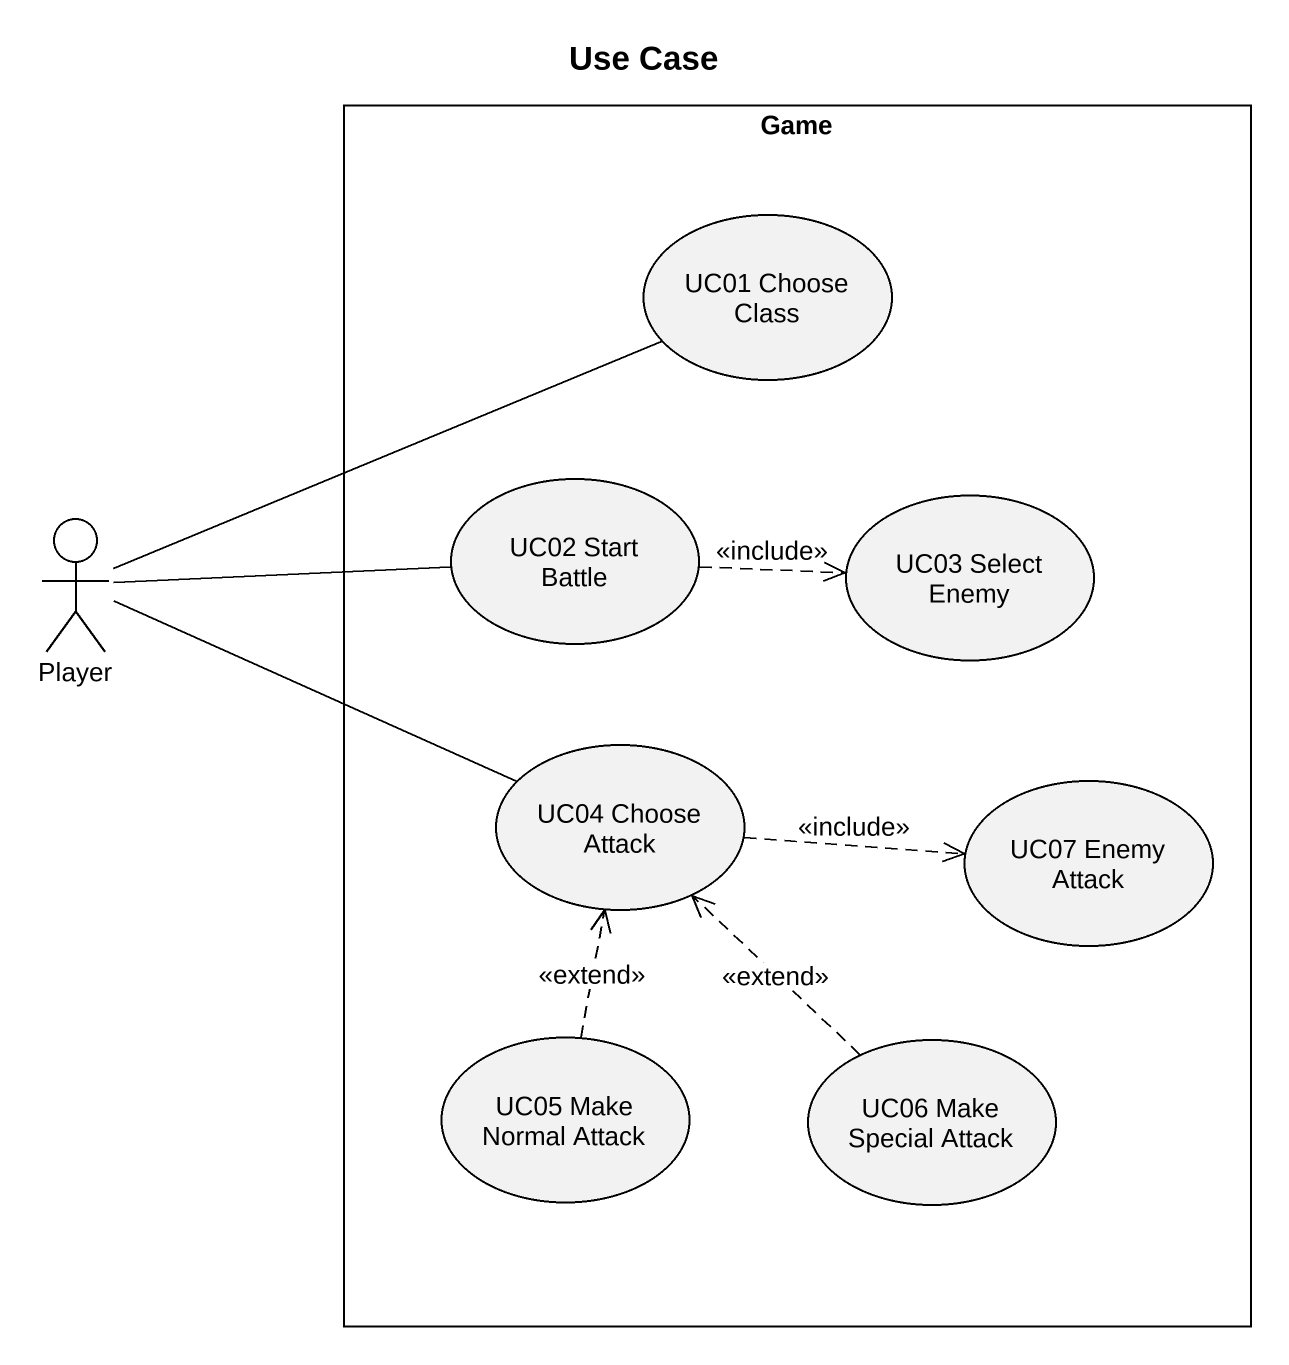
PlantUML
@startuml
title Use Case
rectangle Game {
  usecase "UC01 Choose Class" as UC01_Choose_Class
  usecase "UC02 Start Battle" as UC02_Start_Battle
  usecase "UC03 Select Enemy" as UC03_Select_Enemy
  usecase "UC04 Choose Attack" as UC04_Choose_Attack
  usecase "UC07 Enemy Attack" as UC07_Enemy_Attack
  usecase "UC05 Make Normal Attack" as UC05_Make_Normal_Attack
  usecase "UC06 Make Special Attack" as UC06_Make_Special_Attack
}
actor Player
Player -right- UC01_Choose_Class
Player -right- UC02_Start_Battle
Player -right- UC04_Choose_Attack
UC02_Start_Battle .right.> UC03_Select_Enemy : <<include>>
UC04_Choose_Attack .right.> UC07_Enemy_Attack : <<include>>
UC05_Make_Normal_Attack .up.> UC04_Choose_Attack : <<extend>>
UC06_Make_Special_Attack .up.> UC04_Choose_Attack : <<extend>>
@enduml
